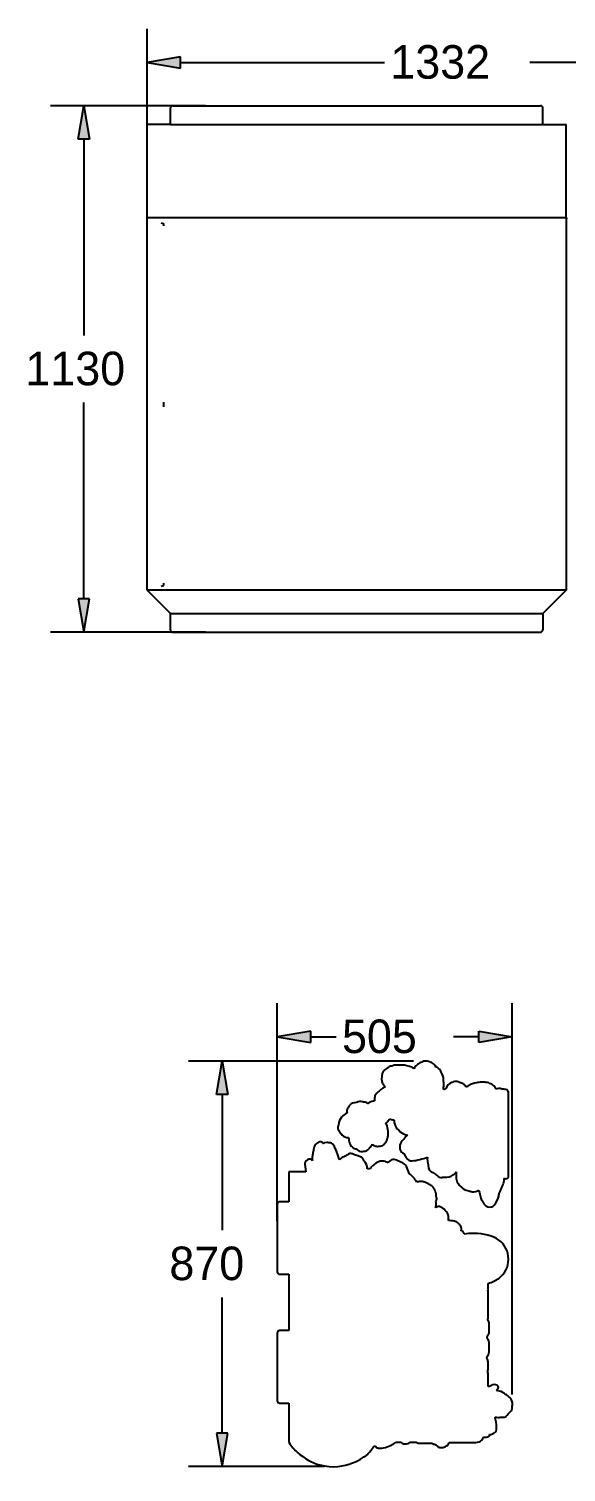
# Model space of a CAD drawing. Header units: inches. Extents: x -2212 to 1828, y -1374 to 4255.
# Drawn here: x -2212 to -1058, y 1157 to 4255 of the extents above; entities that cross this region are included whole.
import ezdxf

# ---------------------------------------------------------------- set-up
doc = ezdxf.new("R2010")
doc.units = ezdxf.units.IN
doc.header["$MEASUREMENT"] = 0
doc.layers.add('_U+5200_U+677F', color=7, linetype='Continuous')
doc.layers.add('_U+6807_U+5C3A', color=7, linetype='Continuous')

msp = doc.modelspace()

# ---------------------------------------------------------------- hatches: boundary and pattern name
at = {"layer": '_U+5200_U+677F', "lineweight": -3}
h = msp.add_hatch(color=7, dxfattribs=at)
h.dxf.hatch_style = 2
h.paths.add_polyline_path([(-1885.6, 4195), (-1957.6, 4183), (-1885.6, 4171)])
h = msp.add_hatch(color=7, dxfattribs=at)
h.dxf.hatch_style = 2
h.paths.add_polyline_path([(-2105.3, 4018), (-2093.3, 4090), (-2081.3, 4018)])
h = msp.add_hatch(color=7, dxfattribs=at)
h.dxf.hatch_style = 2
h.paths.add_polyline_path([(-2105.3, 3032), (-2093.3, 2960), (-2081.3, 3032)])
at = {"layer": '_U+6807_U+5C3A', "lineweight": -3}
h = msp.add_hatch(color=7, dxfattribs=at)
h.dxf.hatch_style = 2
h.paths.add_polyline_path([(-1605.9, 2103.7), (-1677.9, 2091.7), (-1605.9, 2079.7)])
h = msp.add_hatch(color=7, dxfattribs=at)
h.dxf.hatch_style = 2
h.paths.add_polyline_path([(-1245.3, 2103.7), (-1173.3, 2091.7), (-1245.3, 2079.7)])
h = msp.add_hatch(color=7, dxfattribs=at)
h.dxf.hatch_style = 2
h.paths.add_polyline_path([(-1808.5, 1967.5), (-1796.5, 2039.5), (-1784.5, 1967.5)])
h = msp.add_hatch(color=7, dxfattribs=at)
h.dxf.hatch_style = 2
h.paths.add_polyline_path([(-1808.5, 1241.2), (-1796.5, 1169.2), (-1784.5, 1241.2)])

# ---------------------------------------------------------------- linework, layer by layer
at = {"layer": '_U+5200_U+677F', "color": 7, "lineweight": -3}
for p, q in [((-1957.6, 3975), (-1957.6, 4255)), ((-1885.6, 4183), (-1447.6, 4183)), ((-697.6, 4183), (-1135.6, 4183)), ((-1832.4, 4090), (-2165.3, 4090)), ((-1902.6, 4090), (-1112.6, 4090)), ((-1807.4, 4090), (-1807.4, 4090)), ((-1907.6, 4050), (-1907.6, 4085)), ((-1107.6, 4050), (-1107.6, 4085)), ((-1907.6, 4050), (-1957.6, 4050)), ((-1957.6, 3850), (-1957.6, 4050)), ((-1107.6, 4050), (-1057.6, 4050)), ((-1057.6, 3850), (-1057.6, 4050)), ((-2093.3, 4018), (-2093.3, 3597)), ((-1957.6, 3950), (-1957.6, 3950)), ((-1957.6, 3050), (-1957.6, 3850)), ((-1054.6, 3847), (-1057.6, 3850)), ((-2093.3, 3032), (-2093.3, 3453)), ((-1957.6, 3050), (-1907.6, 3000)), ((-1057.6, 3050), (-1108, 3000)), ((-1907.6, 2965), (-1907.6, 3000)), ((-1108, 3000), (-1108, 2965)), ((-1832.4, 2960), (-2165.3, 2960)), ((-2093.3, 2960), (-2093.3, 2960)), ((-1902.6, 2960), (-1113, 2960)), ((-1807.4, 2960), (-1807.4, 2960)), ((-1360.5, 2039.5), (-1360.5, 2039.5)), ((-1594, 1862), (-1594.8, 1861.5)), ((-1585.5, 1866.1), (-1585.6, 1866.1)), ((-1571.3, 1864.5), (-1576.1, 1863.9)), ((-1544.6, 1827.4), (-1544.8, 1828)), ((-1524.7, 1839.6), (-1524.9, 1839.5)), ((-1507.4, 1836.9), (-1510.2, 1837.8)), ((-1652.9, 1802), (-1652.9, 1737.6)), ((-1478.8, 1808), (-1484.5, 1808)), ((-1346, 1771.5), (-1347.6, 1772.7)), ((-1341.1, 1766), (-1341.2, 1766.2)), ((-1336.8, 1749.9), (-1336.8, 1749.9)), ((-1310.4, 1705.4), (-1310.4, 1705.7)), ((-1303.8, 1696.6), (-1304.6, 1696.8)), ((-1677.9, 1672), (-1677.9, 1672)), ((-1652.9, 1582), (-1652.9, 1461)), ((-1225.2, 1551.5), (-1225.2, 1562.4)), ((-1227.5, 1445.1), (-1227.5, 1446.9)), ((-1227.5, 1404.1), (-1227.5, 1405.7)), ((-1652.9, 1305.4), (-1652.9, 1221.5)), ((-1191.3, 1326.7), (-1192.7, 1327.5)), ((-1192.4, 1275.1), (-1192.3, 1275.1)), ((-1182.2, 1282.1), (-1180.5, 1283.9)), ((-1173.3, 1299.3), (-1173.3, 1299.3)), ((-1219.2, 1238.2), (-1215.6, 1239.6)), ((-1423.2, 1221.5), (-1411.7, 1221.5)), ((-1397.7, 1219.1), (-1392.3, 1221.5)), ((-1392.3, 1221.5), (-1379.5, 1221.5)), ((-1379.5, 1221.5), (-1377.1, 1220.5)), ((-1373.2, 1219.6), (-1345.9, 1219.6)), ((-1340, 1217.5), (-1338.9, 1217.5)), ((-1335.6, 1213.5), (-1333.5, 1212)), ((-1316.4, 1212.3), (-1314.3, 1213.6)), ((-1308.5, 1221.1), (-1253, 1221.1)), ((-1253, 1221.1), (-1251.4, 1221.1)), ((-1225.4, 1232.9), (-1225.1, 1233)), ((-1551.6, 1169.2), (-1551.6, 1169.2))]:
    msp.add_line(p, q, dxfattribs=at)
at = {"layer": '_U+5200_U+677F', "lineweight": -3}
for p, q in [((-1885.6, 4195), (-1957.6, 4183)), ((-1957.6, 4183), (-1885.6, 4171)), ((-1885.6, 4171), (-1885.6, 4195)), ((-2105.3, 4018), (-2093.3, 4090)), ((-2093.3, 4090), (-2081.3, 4018)), ((-2081.3, 4018), (-2105.3, 4018)), ((-2105.3, 3032), (-2093.3, 2960)), ((-2081.3, 3032), (-2105.3, 3032)), ((-2093.3, 2960), (-2081.3, 3032))]:
    msp.add_line(p, q, dxfattribs=at)
at = {"layer": '_U+5200_U+677F', "color": 3, "lineweight": -3}
for p, q in [((-1907.6, 4050), (-1107.6, 4050)), ((-1957.6, 3850), (-1057.6, 3850)), ((-1057.6, 3850), (-1057.6, 3050)), ((-1927.4, 3838.4), (-1922.6, 3837)), ((-1922.6, 3837), (-1922.6, 3832)), ((-1922.6, 3453.5), (-1922.6, 3443.5)), ((-1057.6, 3050), (-1957.6, 3050)), ((-1927.4, 3058.7), (-1922.6, 3060)), ((-1922.6, 3065), (-1922.6, 3060)), ((-1907.6, 3000), (-1108, 3000))]:
    msp.add_line(p, q, dxfattribs=at)
at = {"layer": '_U+5200_U+677F', "color": 7, "lineweight": -3}
for points in [[(-1902.6, 4090), (-1905.3, 4090), (-1907.6, 4087.8), (-1907.6, 4085)], [(-1107.6, 4085), (-1107.6, 4087.8), (-1109.8, 4090), (-1112.6, 4090)], [(-1907.6, 2965), (-1907.6, 2962.3), (-1905.3, 2960), (-1902.6, 2960)], [(-1113, 2960), (-1110.2, 2960), (-1108, 2962.3), (-1108, 2965)], [(-1449.6, 2018.3), (-1450.6, 2017), (-1451.9, 2015.3), (-1452.4, 2012.8)], [(-1449.5, 2018.4), (-1449.5, 2018.4), (-1449.6, 2018.3), (-1449.6, 2018.3)], [(-1448.9, 2019), (-1449.2, 2018.8), (-1449.4, 2018.6), (-1449.5, 2018.4)], [(-1447.8, 2020.1), (-1448.2, 2019.7), (-1448.6, 2019.4), (-1448.9, 2019)], [(-1439.3, 2025.8), (-1443, 2024.6), (-1445.5, 2022.2), (-1447.8, 2020.1)], [(-1439.1, 2026), (-1439.1, 2026), (-1439.2, 2025.9), (-1439.3, 2025.8)], [(-1434.6, 2028.4), (-1436.9, 2028), (-1438.3, 2026.8), (-1439.1, 2026)], [(-1434.5, 2028.4), (-1434.6, 2028.4), (-1434.6, 2028.4), (-1434.6, 2028.4)], [(-1431.1, 2028.6), (-1432.3, 2028.7), (-1433.4, 2028.6), (-1434.5, 2028.4)], [(-1430.5, 2029), (-1430.7, 2028.9), (-1430.9, 2028.7), (-1431.1, 2028.6)], [(-1427, 2030.5), (-1428.3, 2030.3), (-1429.5, 2029.7), (-1430.5, 2029)], [(-1414.6, 2031), (-1418.6, 2031.2), (-1422.7, 2031.4), (-1427, 2030.5)], [(-1410.1, 2030.8), (-1411.6, 2030.8), (-1413, 2030.9), (-1414.6, 2031)], [(-1389.3, 2026.3), (-1395.8, 2029.2), (-1402.8, 2030.7), (-1410.1, 2030.8)], [(-1387.5, 2025.2), (-1387.9, 2025.5), (-1388.5, 2026), (-1389.3, 2026.3)], [(-1384.7, 2023), (-1385.5, 2023.8), (-1386.4, 2024.5), (-1387.5, 2025.2)], [(-1384.3, 2023.5), (-1384.5, 2023.3), (-1384.6, 2023.2), (-1384.7, 2023)], [(-1378.3, 2030.6), (-1381, 2028.7), (-1382.8, 2026.1), (-1384.3, 2023.5)], [(-1375.6, 2032.9), (-1376.7, 2032.4), (-1377.6, 2031.6), (-1378.3, 2030.6)], [(-1367.3, 2037.4), (-1370.3, 2036.4), (-1373, 2034.8), (-1375.6, 2032.9)], [(-1361.1, 2039.4), (-1362.8, 2039.5), (-1365, 2039.1), (-1367.3, 2037.4)], [(-1355, 2039.1), (-1356.9, 2039.6), (-1358.9, 2039.7), (-1361.1, 2039.4)], [(-1352.2, 2038.4), (-1352.2, 2038.4), (-1355, 2039.1), (-1355, 2039.1)], [(-1351.7, 2038.2), (-1351.7, 2038.2), (-1352.2, 2038.4), (-1352.2, 2038.4)], [(-1351.5, 2038.2), (-1351.5, 2038.2), (-1351.6, 2038.2), (-1351.7, 2038.2)], [(-1336.8, 2026.2), (-1339.4, 2032), (-1344.3, 2036), (-1351.5, 2038.2)], [(-1331.4, 2023.9), (-1333.2, 2025.4), (-1335.2, 2025.9), (-1336.8, 2026.2)], [(-1325.9, 2015.9), (-1326.9, 2018.4), (-1328.2, 2021.6), (-1331.4, 2023.9)], [(-1324.8, 2013.5), (-1325.2, 2014.1), (-1325.5, 2015), (-1325.9, 2015.9)], [(-1446.4, 1983.3), (-1449.4, 1982.6), (-1452.8, 1981.3), (-1455.7, 1978.3)], [(-1453.7, 2005.2), (-1453.7, 2004.5), (-1453.8, 2003.9), (-1453.8, 2003.3)], [(-1452.7, 2011.7), (-1453.4, 2009.4), (-1453.6, 2007.1), (-1453.7, 2005.2)], [(-1453.7, 1997.6), (-1453.4, 1994.9), (-1452.5, 1992.3), (-1450.8, 1989.9)], [(-1452.4, 2012.8), (-1452.4, 2012.8), (-1452.7, 2011.7), (-1452.7, 2011.7)], [(-1450.8, 1989.9), (-1450, 1988.8), (-1449.2, 1987.5), (-1448.4, 1986.3)], [(-1448.4, 1986.3), (-1447.7, 1985.3), (-1447.1, 1984.3), (-1446.4, 1983.3)], [(-1303.1, 1993.6), (-1309.4, 1990.9), (-1313.5, 1986.7), (-1315.3, 1981.2)], [(-1302.9, 1993.7), (-1303, 1993.7), (-1303, 1993.6), (-1303.1, 1993.6)], [(-1302.5, 1993.9), (-1302.5, 1993.9), (-1302.9, 1993.7), (-1302.9, 1993.7)], [(-1300, 1994.8), (-1300, 1994.8), (-1302.5, 1993.9), (-1302.5, 1993.9)], [(-1294.4, 1995.8), (-1296.5, 1995.8), (-1298.3, 1995.5), (-1300, 1994.8)], [(-1288.4, 1994.5), (-1290.7, 1995.9), (-1292.8, 1996), (-1294.4, 1995.8)], [(-1280.4, 1991.3), (-1282.9, 1992.8), (-1285.6, 1993.9), (-1288.4, 1994.5)], [(-1277.6, 1989.5), (-1278.3, 1990.3), (-1279.3, 1991), (-1280.4, 1991.3)], [(-1271.4, 1983.6), (-1273, 1985.8), (-1274.9, 1988), (-1277.6, 1989.5)], [(-1271.3, 1983.6), (-1271.4, 1983.6), (-1271.4, 1983.6), (-1271.4, 1983.6)], [(-1269.3, 1985.5), (-1270.1, 1984.9), (-1270.8, 1984.3), (-1271.3, 1983.6)], [(-1267.8, 1986.8), (-1268.5, 1986.4), (-1269, 1985.9), (-1269.3, 1985.5)], [(-1249.2, 1993), (-1255.9, 1992.2), (-1262.2, 1990.1), (-1267.8, 1986.8)], [(-1245.2, 1993.6), (-1246.6, 1993.4), (-1247.9, 1993.2), (-1249.2, 1993)], [(-1233.8, 1994.5), (-1237.9, 1994.9), (-1241.6, 1994.2), (-1245.2, 1993.6)], [(-1230.4, 1993.4), (-1231.4, 1994.1), (-1232.6, 1994.4), (-1233.8, 1994.5)], [(-1229.9, 1993.3), (-1230.1, 1993.3), (-1230.2, 1993.4), (-1230.4, 1993.4)], [(-1226.8, 1993.4), (-1227.8, 1993.5), (-1228.8, 1993.4), (-1229.9, 1993.3)], [(-1226.7, 1993.4), (-1226.8, 1993.4), (-1226.8, 1993.4), (-1226.8, 1993.4)], [(-1222.2, 1991.6), (-1223, 1992.2), (-1224.6, 1993.3), (-1226.7, 1993.4)], [(-1222.1, 1991.6), (-1222.2, 1991.6), (-1222.2, 1991.6), (-1222.2, 1991.6)], [(-1213.8, 1987.2), (-1215.9, 1988.8), (-1218.6, 1990.8), (-1222.1, 1991.6)], [(-1212.6, 1986.3), (-1213, 1986.6), (-1213.4, 1986.9), (-1213.8, 1987.2)], [(-1211.9, 1985.7), (-1212.1, 1986), (-1212.3, 1986.1), (-1212.6, 1986.3)], [(-1211.8, 1985.7), (-1211.8, 1985.7), (-1211.9, 1985.7), (-1211.9, 1985.7)], [(-1208.6, 1980.9), (-1209.4, 1983.1), (-1210.8, 1984.6), (-1211.8, 1985.7)], [(-1505.5, 1951.7), (-1505.6, 1951.7), (-1505.7, 1951.6), (-1505.9, 1951.6)], [(-1495.2, 1951.8), (-1499.8, 1953.7), (-1504, 1952.2), (-1505.5, 1951.7)], [(-1494.3, 1951.8), (-1494.6, 1951.8), (-1494.9, 1951.8), (-1495.2, 1951.8)], [(-1491, 1951.5), (-1492.2, 1951.6), (-1493.2, 1951.7), (-1494.3, 1951.8)], [(-1469.7, 1953.3), (-1472.9, 1953.5), (-1476.4, 1952.9), (-1479.8, 1950.5)], [(-1469.5, 1954.5), (-1469.5, 1954.1), (-1469.6, 1953.7), (-1469.7, 1953.3)], [(-1469.1, 1955.8), (-1469.2, 1955.4), (-1469.4, 1955), (-1469.5, 1954.5)], [(-1469.1, 1955.8), (-1469.1, 1955.8), (-1469.1, 1955.8), (-1469.1, 1955.8)], [(-1459.4, 1975), (-1462, 1973), (-1464.9, 1970.6), (-1467, 1967.1)], [(-1455.7, 1978.3), (-1456.7, 1977.2), (-1458, 1976.1), (-1459.4, 1975)], [(-1320.2, 1978.3), (-1320.6, 1979.2), (-1321.1, 1980.1), (-1321.6, 1980.9)], [(-1319.9, 1978.5), (-1320, 1978.4), (-1320.1, 1978.4), (-1320.2, 1978.3)], [(-1315.3, 1981.2), (-1316.7, 1980.7), (-1318.4, 1980), (-1319.9, 1978.5)], [(-1208.3, 1979.9), (-1208.3, 1979.9), (-1208.6, 1980.9), (-1208.6, 1980.9)], [(-1208, 1979.2), (-1208.1, 1979.4), (-1208.2, 1979.6), (-1208.3, 1979.9)], [(-1207.9, 1979.2), (-1207.9, 1979.2), (-1208, 1979.2), (-1208, 1979.2)], [(-1195.1, 1979.3), (-1200.8, 1981.7), (-1206.1, 1979.8), (-1207.9, 1979.2)], [(-1193.6, 1979.2), (-1194.1, 1979.2), (-1194.6, 1979.2), (-1195.1, 1979.3)], [(-1189.3, 1978.8), (-1190.8, 1979), (-1192.2, 1979.1), (-1193.6, 1979.2)], [(-1185, 1977.8), (-1186.4, 1978.3), (-1187.9, 1978.6), (-1189.3, 1978.8)], [(-1527.7, 1927.8), (-1533, 1926.2), (-1536.7, 1922.8), (-1539.7, 1919.5)], [(-1527.9, 1936.1), (-1527.9, 1936.1), (-1527.9, 1936), (-1528, 1935.9)], [(-1525.3, 1940), (-1526.1, 1939.2), (-1527.2, 1938), (-1527.9, 1936.1)], [(-1524.9, 1940.4), (-1525, 1940.3), (-1525.2, 1940.1), (-1525.3, 1940)], [(-1522.5, 1945.3), (-1523.8, 1943.9), (-1524.5, 1942.3), (-1524.9, 1940.4)], [(-1511.5, 1949.9), (-1513.5, 1949.9), (-1518.9, 1949.9), (-1522.5, 1945.3)], [(-1511.4, 1949.9), (-1511.4, 1949.9), (-1511.5, 1949.9), (-1511.5, 1949.9)], [(-1505.9, 1951.6), (-1507.5, 1950.8), (-1509.4, 1950.3), (-1511.4, 1949.9)], [(-1483.2, 1948.6), (-1486, 1950.6), (-1488.9, 1951.2), (-1491, 1951.5)], [(-1482.7, 1948.4), (-1482.9, 1948.5), (-1483.1, 1948.6), (-1483.2, 1948.6)], [(-1482.4, 1948.6), (-1482.5, 1948.5), (-1482.6, 1948.5), (-1482.7, 1948.4)], [(-1482, 1948.9), (-1482.1, 1948.8), (-1482.2, 1948.7), (-1482.4, 1948.6)], [(-1479.8, 1950.5), (-1480.5, 1950), (-1481.3, 1949.4), (-1482, 1948.9)], [(-1546.8, 1902.1), (-1547.2, 1901.3), (-1547.5, 1900.5), (-1547.6, 1899.4)], [(-1547.2, 1892.8), (-1545.7, 1889.5), (-1543.8, 1885.7), (-1540.4, 1882.7)], [(-1546.6, 1903), (-1546.6, 1902.8), (-1546.7, 1902.4), (-1546.8, 1902.1)], [(-1540.2, 1918.9), (-1542.9, 1914.8), (-1546.3, 1909.6), (-1546.6, 1903)], [(-1539.7, 1919.5), (-1539.9, 1919.3), (-1540, 1919.1), (-1540.2, 1918.9)], [(-1444.8, 1906.2), (-1443.3, 1907.2), (-1441.8, 1908.3), (-1440.6, 1909.9)], [(-1444.3, 1905.5), (-1444.4, 1905.7), (-1444.6, 1906), (-1444.8, 1906.2)], [(-1443.3, 1904), (-1443.6, 1904.6), (-1444, 1905.1), (-1444.3, 1905.5)], [(-1440.1, 1888.8), (-1440.1, 1894.1), (-1441.2, 1899.2), (-1443.3, 1904)], [(-1440.6, 1909.9), (-1439.8, 1910.5), (-1439.2, 1911.3), (-1438.8, 1912.1)], [(-1438.8, 1912.1), (-1438.2, 1913), (-1437.6, 1913.9), (-1437, 1914.9)], [(-1437, 1914.9), (-1436.2, 1914.7), (-1435.3, 1914.6), (-1434.4, 1914.7)], [(-1434.4, 1914.7), (-1434.4, 1914.7), (-1433.3, 1914.4), (-1433.3, 1914.4)], [(-1433.3, 1914.4), (-1431.2, 1913.7), (-1429.1, 1913.2), (-1426.8, 1912.9)], [(-1426.6, 1906.4), (-1426.6, 1906.3), (-1426.6, 1906.2), (-1426.5, 1906.1)], [(-1426.5, 1906.1), (-1425.3, 1898.8), (-1420.7, 1894), (-1417.2, 1891)], [(-1417.2, 1891), (-1413.2, 1886.5), (-1408.2, 1883.9), (-1403.4, 1881.8)], [(-1595.4, 1860.9), (-1598.4, 1857.5), (-1599.2, 1853.3), (-1600, 1849.6)], [(-1594.8, 1861.5), (-1595, 1861.3), (-1595.2, 1861.2), (-1595.4, 1860.9)], [(-1586.4, 1865.9), (-1589.1, 1865.1), (-1591.8, 1864.1), (-1594, 1862)], [(-1585.9, 1866), (-1586.1, 1866), (-1586.3, 1866), (-1586.4, 1865.9)], [(-1585.6, 1866.1), (-1585.6, 1866.1), (-1585.9, 1866), (-1585.9, 1866)], [(-1580.2, 1863.7), (-1580.8, 1864.8), (-1582.3, 1866.6), (-1585.5, 1866.1)], [(-1579.9, 1862.7), (-1579.9, 1863.1), (-1580, 1863.4), (-1580.2, 1863.7)], [(-1579.7, 1862.5), (-1579.7, 1862.6), (-1579.8, 1862.7), (-1579.9, 1862.7)], [(-1577.7, 1863.4), (-1578.3, 1863.2), (-1579, 1862.9), (-1579.7, 1862.5)], [(-1576.9, 1863.7), (-1577.2, 1863.6), (-1577.4, 1863.5), (-1577.7, 1863.4)], [(-1576.1, 1863.9), (-1576.4, 1863.9), (-1576.7, 1863.8), (-1576.9, 1863.7)], [(-1571, 1864.5), (-1571.1, 1864.5), (-1571.2, 1864.5), (-1571.3, 1864.5)], [(-1570.7, 1864.5), (-1570.8, 1864.5), (-1570.9, 1864.5), (-1571, 1864.5)], [(-1567.7, 1864.4), (-1568.9, 1864.8), (-1570.1, 1864.6), (-1570.7, 1864.5)], [(-1557.7, 1859.9), (-1559.2, 1862.2), (-1562.2, 1864.8), (-1567.7, 1864.4)], [(-1544.8, 1828), (-1547.9, 1838.8), (-1551.2, 1850), (-1557.7, 1859.9)], [(-1540.4, 1882.7), (-1538.2, 1880.1), (-1534.6, 1876.7), (-1529.1, 1875.8)], [(-1529.1, 1875.8), (-1529.1, 1875.8), (-1528.9, 1875.8), (-1528.9, 1875.8)], [(-1528.9, 1875.8), (-1528.4, 1875.7), (-1527.5, 1875.5), (-1526.5, 1875.6)], [(-1526.5, 1875.6), (-1526.1, 1875.5), (-1525.7, 1875.5), (-1525.3, 1875.5)], [(-1525.3, 1875.5), (-1525.1, 1874.4), (-1524.8, 1873.2), (-1524.4, 1872.1)], [(-1524.4, 1872.1), (-1524.4, 1872.1), (-1524.3, 1871.6), (-1524.3, 1871.6)], [(-1524.3, 1871.6), (-1524.3, 1869.6), (-1523.8, 1867.8), (-1523.4, 1866.4)], [(-1523.4, 1866.4), (-1523.2, 1865.8), (-1523, 1865.2), (-1522.9, 1864.7)], [(-1522.9, 1864.7), (-1522.1, 1860.4), (-1519.5, 1857.7), (-1517.4, 1855.5)], [(-1477.3, 1855.8), (-1475.5, 1857.4), (-1474.6, 1859.3), (-1473.9, 1861)], [(-1473.9, 1861), (-1473.8, 1860.9), (-1473.7, 1860.8), (-1473.5, 1860.7)], [(-1473.5, 1860.7), (-1472.7, 1860.2), (-1471.8, 1859.6), (-1471, 1859)], [(-1471, 1859), (-1469.2, 1857.8), (-1467.2, 1857), (-1465.1, 1856.8)], [(-1453.8, 1857.7), (-1451.8, 1858.1), (-1450.4, 1859.2), (-1449.4, 1859.9)], [(-1449.4, 1860), (-1449.1, 1860.2), (-1448.9, 1860.4), (-1448.7, 1860.6)], [(-1449.4, 1859.9), (-1449.4, 1859.9), (-1449.4, 1860), (-1449.4, 1860)], [(-1448.7, 1860.6), (-1448.5, 1860.9), (-1448.2, 1861.1), (-1448, 1861.4)], [(-1448, 1861.4), (-1446.5, 1862.9), (-1444.7, 1864.8), (-1443.7, 1867.6)], [(-1443.7, 1867.6), (-1443.1, 1868.2), (-1442.1, 1869.5), (-1441.7, 1871.4)], [(-1441.7, 1871.4), (-1441.7, 1871.4), (-1441.7, 1871.4), (-1441.7, 1871.4)], [(-1441.6, 1873.8), (-1440.9, 1874.6), (-1440.5, 1875.6), (-1440.3, 1876.7)], [(-1441.6, 1873.7), (-1441.6, 1873.7), (-1441.6, 1873.7), (-1441.6, 1873.8)], [(-1440, 1885.7), (-1440, 1886.8), (-1440.1, 1887.8), (-1440.1, 1888.8)], [(-1407.7, 1870.7), (-1410.5, 1867.6), (-1413.7, 1864.2), (-1414.9, 1859)], [(-1406.3, 1872.2), (-1406.7, 1871.7), (-1407.2, 1871.2), (-1407.7, 1870.7)], [(-1404.6, 1874.1), (-1405.2, 1873.5), (-1405.7, 1872.8), (-1406.3, 1872.2)], [(-1398.5, 1880.6), (-1400.8, 1878.5), (-1402.7, 1876.3), (-1404.6, 1874.1)], [(-1403.4, 1881.8), (-1402.5, 1881.4), (-1400.7, 1880.5), (-1398.5, 1880.6)], [(-1602.6, 1825.4), (-1603.7, 1827.1), (-1606, 1830.3), (-1610.3, 1829.4)], [(-1600.9, 1845.3), (-1601.6, 1842.3), (-1602.3, 1839.2), (-1602.5, 1836)], [(-1600.4, 1847.6), (-1600.5, 1846.8), (-1600.7, 1846), (-1600.9, 1845.3)], [(-1600, 1849.6), (-1600.1, 1848.9), (-1600.2, 1848.3), (-1600.4, 1847.6)], [(-1542.7, 1829.1), (-1543.3, 1828.6), (-1543.9, 1828.1), (-1544.4, 1827.6)], [(-1541.4, 1830.1), (-1541.9, 1829.8), (-1542.3, 1829.4), (-1542.7, 1829.1)], [(-1535, 1834.2), (-1537.6, 1833.3), (-1539.7, 1831.6), (-1541.4, 1830.1)], [(-1524.9, 1839.5), (-1528, 1837.7), (-1531.4, 1835.6), (-1535, 1834.2)], [(-1518, 1840.8), (-1521, 1841.8), (-1523.2, 1840.5), (-1524.7, 1839.6)], [(-1516.5, 1840.3), (-1517, 1840.5), (-1517.5, 1840.7), (-1518, 1840.8)], [(-1517.4, 1855.5), (-1516.9, 1855), (-1516.5, 1854.6), (-1516.1, 1854.1)], [(-1510.2, 1837.8), (-1512.3, 1839), (-1514.4, 1839.7), (-1516.5, 1840.3)], [(-1516.1, 1854.1), (-1515.1, 1853), (-1514, 1852.5), (-1513.4, 1852.3)], [(-1513.4, 1852.3), (-1513.4, 1852.3), (-1513.3, 1852.3), (-1513.3, 1852.3)], [(-1513.3, 1852.3), (-1513.3, 1852.3), (-1513, 1852.1), (-1513, 1852.1)], [(-1513, 1852.1), (-1510.8, 1850.9), (-1508.7, 1850.9), (-1507.1, 1851)], [(-1499, 1834.2), (-1501.8, 1835.1), (-1504.6, 1836), (-1507.4, 1836.9)], [(-1507.1, 1851), (-1504.6, 1846.4), (-1500.2, 1844.6), (-1494.7, 1845.8)], [(-1493.6, 1829.4), (-1494.1, 1831), (-1495.5, 1833.1), (-1499, 1834.2)], [(-1494.7, 1845.8), (-1494.4, 1845.8), (-1494.1, 1845.9), (-1493.8, 1846)], [(-1493.8, 1846), (-1493.5, 1846), (-1493.2, 1846), (-1492.9, 1846)], [(-1492, 1826.4), (-1492.6, 1827.4), (-1493.3, 1828.4), (-1493.6, 1829.4)], [(-1492.9, 1846), (-1491, 1845.9), (-1488.1, 1845.9), (-1485.3, 1847.7)], [(-1485.3, 1847.7), (-1482.6, 1849.3), (-1480.9, 1851.5), (-1479.4, 1853.3)], [(-1479.4, 1853.3), (-1478.7, 1854.3), (-1478, 1855.1), (-1477.3, 1855.8)], [(-1465.1, 1856.8), (-1463.7, 1856.3), (-1462.1, 1856.3), (-1460.6, 1856.7)], [(-1460.6, 1856.7), (-1460.2, 1856.7), (-1459.8, 1856.7), (-1459.4, 1856.8)], [(-1459.4, 1856.8), (-1458, 1856.9), (-1456.3, 1857), (-1454.5, 1857.5)], [(-1454.5, 1857.5), (-1454.5, 1857.5), (-1453.8, 1857.7), (-1453.8, 1857.7)], [(-1417.6, 1825.1), (-1426.2, 1830.5), (-1433.5, 1829.4), (-1440, 1821.6)], [(-1415, 1857.6), (-1415, 1857.6), (-1415, 1856.8), (-1415, 1856.8)], [(-1413.5, 1847.3), (-1413.4, 1847), (-1413.3, 1846.8), (-1413.2, 1846.5)], [(-1413.2, 1846.5), (-1413.2, 1846.5), (-1413, 1846.3), (-1413, 1846.3)], [(-1413, 1846.3), (-1413, 1846.3), (-1412.9, 1846.1), (-1412.9, 1846.1)], [(-1412.9, 1846.1), (-1410.9, 1842.2), (-1407.6, 1842), (-1406.2, 1842.1)], [(-1406.2, 1842.1), (-1406.1, 1841.9), (-1406.1, 1841.8), (-1406, 1841.6)], [(-1406, 1841.6), (-1406, 1841.4), (-1405.9, 1841.1), (-1405.9, 1840.9)], [(-1405.9, 1840.9), (-1405.8, 1840.4), (-1405.6, 1839.9), (-1405.3, 1839.5)], [(-1405.3, 1839.5), (-1405.3, 1839.5), (-1402.8, 1835.1), (-1402.8, 1835.1)], [(-1402.8, 1835.1), (-1402.8, 1835), (-1402.7, 1834.9), (-1402.6, 1834.8)], [(-1402.6, 1834.8), (-1402.6, 1834.7), (-1402.6, 1834.7), (-1402.6, 1834.6)], [(-1402.6, 1834.6), (-1402.3, 1834.1), (-1401.6, 1832.7), (-1400.3, 1831.7)], [(-1400.3, 1831.7), (-1397.5, 1827.5), (-1393.5, 1825.3), (-1388.8, 1825.5)], [(-1388.8, 1825.5), (-1377, 1826), (-1366.1, 1829.8), (-1355.6, 1833.6)], [(-1355.6, 1833.6), (-1355.6, 1833.1), (-1355.6, 1832.6), (-1355.6, 1832.1)], [(-1616.5, 1802), (-1623.1, 1802), (-1640.5, 1802), (-1652.9, 1802)], [(-1544.4, 1827.6), (-1544.5, 1827.5), (-1544.6, 1827.5), (-1544.6, 1827.4)], [(-1491.1, 1825), (-1491.4, 1825.5), (-1491.7, 1825.9), (-1492, 1826.4)], [(-1484.6, 1809.3), (-1485, 1815.2), (-1487.1, 1820.5), (-1491.1, 1825)], [(-1484.5, 1808), (-1484.5, 1808.5), (-1484.6, 1808.9), (-1484.6, 1809.3)], [(-1476.8, 1811), (-1477.4, 1810), (-1478, 1809), (-1478.8, 1808)], [(-1462.2, 1822.3), (-1467.6, 1819.6), (-1473.2, 1816.9), (-1476.8, 1811)], [(-1458.6, 1824.1), (-1459.7, 1823.5), (-1460.9, 1822.9), (-1462.2, 1822.3)], [(-1455.1, 1824.8), (-1456, 1824.8), (-1457.3, 1824.7), (-1458.6, 1824.1)], [(-1454.4, 1824.8), (-1454.6, 1824.8), (-1454.8, 1824.8), (-1455.1, 1824.8)], [(-1453.3, 1825), (-1453.4, 1825), (-1454.4, 1824.8), (-1454.4, 1824.8)], [(-1443.6, 1822.9), (-1446.4, 1824.1), (-1449.5, 1825.5), (-1453.3, 1825)], [(-1441.3, 1821.9), (-1442.1, 1822.2), (-1442.8, 1822.5), (-1443.6, 1822.9)], [(-1440.2, 1821.5), (-1440.6, 1821.6), (-1440.9, 1821.7), (-1441.3, 1821.9)], [(-1440, 1821.6), (-1440.1, 1821.6), (-1440.1, 1821.5), (-1440.2, 1821.5)], [(-1416.1, 1824), (-1416.6, 1824.4), (-1417.1, 1824.7), (-1417.6, 1825.1)], [(-1415.7, 1823.7), (-1415.8, 1823.8), (-1416, 1823.9), (-1416.1, 1824)], [(-1412.7, 1822.6), (-1413.8, 1823), (-1414.8, 1823.3), (-1415.7, 1823.7)], [(-1402.6, 1816.1), (-1405.3, 1820), (-1409.2, 1821.4), (-1412.7, 1822.6)], [(-1396.3, 1802.9), (-1397.7, 1807.4), (-1399.3, 1812.1), (-1402.6, 1816.1)], [(-1394.6, 1798.2), (-1395.2, 1799.7), (-1395.7, 1801.3), (-1396.3, 1802.9)], [(-1378.5, 1779.7), (-1382.3, 1787), (-1387.9, 1793.4), (-1394.6, 1798.2)], [(-1355.1, 1823.5), (-1354.1, 1819.7), (-1353.7, 1815.7), (-1353.4, 1812.1)], [(-1353.4, 1812.1), (-1353.4, 1812.1), (-1353.3, 1811.8), (-1353.3, 1811.8)], [(-1353.3, 1811.8), (-1353.2, 1809.9), (-1352.8, 1806.4), (-1349.5, 1804.1)], [(-1349.5, 1804.1), (-1349, 1803.7), (-1348.6, 1803.4), (-1348.1, 1803.1)], [(-1348.1, 1803.1), (-1346.3, 1801.8), (-1344.3, 1800.3), (-1342, 1799.2)], [(-1342, 1799.2), (-1342, 1799.2), (-1339.4, 1797.3), (-1339.4, 1797.3)], [(-1339.4, 1797.3), (-1337, 1795.6), (-1334.6, 1793.8), (-1332.2, 1792.1)], [(-1300.3, 1795.1), (-1298.8, 1795.8), (-1297.9, 1796.8), (-1297.2, 1797.5)], [(-1297.2, 1797.5), (-1297.1, 1797.6), (-1296.9, 1797.8), (-1296.8, 1797.9)], [(-1296.8, 1797.9), (-1295.4, 1799.2), (-1294.4, 1800.6), (-1293.6, 1801.9)], [(-1293.5, 1797.1), (-1293.6, 1796.7), (-1293.7, 1796.3), (-1293.7, 1795.9)], [(-1374.8, 1780.5), (-1376, 1780.2), (-1377.3, 1779.9), (-1378.5, 1779.7)], [(-1364.5, 1780.5), (-1367.8, 1781.4), (-1371.3, 1781.4), (-1374.8, 1780.5)], [(-1358.2, 1778.3), (-1360.3, 1779.8), (-1362.3, 1780.5), (-1364.5, 1780.5)], [(-1355.2, 1776.9), (-1356.3, 1777.3), (-1357.3, 1777.8), (-1358.2, 1778.3)], [(-1347.6, 1772.7), (-1350, 1774.5), (-1352.7, 1775.7), (-1355.2, 1776.9)], [(-1341.2, 1766.2), (-1342.4, 1768), (-1343.6, 1770.1), (-1346, 1771.5)], [(-1340.9, 1765.6), (-1341, 1765.7), (-1341, 1765.9), (-1341.1, 1766)], [(-1332.2, 1792.1), (-1328.4, 1789.3), (-1325.2, 1789.5), (-1323.1, 1790.2)], [(-1323.1, 1790.2), (-1322.3, 1790.5), (-1321.3, 1790.5), (-1320.1, 1790.6)], [(-1320.1, 1790.6), (-1319.5, 1790.6), (-1318.9, 1790.6), (-1318.4, 1790.7)], [(-1318.4, 1790.7), (-1311.8, 1790.1), (-1305.8, 1791.6), (-1300.3, 1795.1)], [(-1293.7, 1795.9), (-1293.7, 1795.9), (-1293.7, 1794.3), (-1293.7, 1794.3)], [(-1293.6, 1788.7), (-1293.5, 1788.4), (-1293.5, 1788), (-1293.5, 1787.6)], [(-1293.5, 1787.6), (-1293.1, 1784.3), (-1292.6, 1780.2), (-1289.8, 1776.7)], [(-1289.8, 1776.7), (-1288.9, 1774.7), (-1287.4, 1773.2), (-1285.4, 1772)], [(-1285.4, 1772), (-1285.2, 1771.8), (-1285, 1771.6), (-1284.9, 1771.4)], [(-1284.9, 1771.4), (-1281.8, 1768.1), (-1278.1, 1764.1), (-1272.3, 1762.7)], [(-1199.3, 1759.5), (-1197.9, 1762.8), (-1196.5, 1766.3), (-1195.2, 1769.6)], [(-1195.2, 1769.6), (-1195.2, 1769.6), (-1194.3, 1771.8), (-1194.3, 1771.8)], [(-1194.3, 1771.8), (-1192.1, 1775.3), (-1191.4, 1779.1), (-1190.9, 1782.7)], [(-1190.9, 1782.7), (-1190.9, 1782.7), (-1190.8, 1783.7), (-1190.8, 1783.7)], [(-1190.8, 1783.7), (-1190.5, 1785.3), (-1190.3, 1786.9), (-1190.1, 1788.5)], [(-1190.1, 1788.5), (-1190, 1788.4), (-1189.9, 1788.3), (-1189.7, 1788.2)], [(-1189.7, 1788.2), (-1188.2, 1786.9), (-1186.2, 1786.6), (-1184.4, 1787.4)], [(-1672.9, 1737.6), (-1675.7, 1737.6), (-1677.9, 1735.4), (-1677.9, 1732.6)], [(-1652.9, 1737.6), (-1652.9, 1737.6), (-1672.9, 1737.6), (-1672.9, 1737.6)], [(-1339.9, 1763.3), (-1340.3, 1764), (-1340.6, 1764.8), (-1340.9, 1765.6)], [(-1337.3, 1738.1), (-1336.4, 1739.9), (-1335.8, 1741.6), (-1335.5, 1743.3)], [(-1336.3, 1748.4), (-1336.5, 1749), (-1336.8, 1749.5), (-1336.8, 1749.9)], [(-1335.5, 1743.3), (-1335.5, 1743.3), (-1335.5, 1743.3), (-1335.5, 1743.4)], [(-1272.3, 1762.7), (-1270.4, 1761.9), (-1268.5, 1761.4), (-1266.8, 1761)], [(-1266.8, 1761), (-1265.6, 1760.7), (-1264.6, 1760.5), (-1263.6, 1760.1)], [(-1263.6, 1760.1), (-1258, 1758.1), (-1252.9, 1758.4), (-1248.3, 1761)], [(-1248.3, 1761), (-1247.3, 1761.6), (-1246.2, 1762), (-1245, 1762.2)], [(-1245, 1762.2), (-1244.5, 1760.5), (-1244.1, 1758.8), (-1243.6, 1757.2)], [(-1243.6, 1757.2), (-1242.5, 1753.2), (-1241.4, 1749.5), (-1241, 1745.7)], [(-1241, 1745.7), (-1241, 1745.6), (-1241, 1745.5), (-1240.9, 1745.4)], [(-1240.9, 1745.4), (-1240.6, 1743.7), (-1239.9, 1742.1), (-1238.8, 1740.7)], [(-1238.8, 1740.7), (-1238.4, 1740), (-1238, 1739.4), (-1237.6, 1738.7)], [(-1237.6, 1738.7), (-1236.5, 1736.9), (-1235.5, 1735), (-1234.3, 1733.2)], [(-1212.1, 1730.2), (-1206.1, 1736.2), (-1204.1, 1743.9), (-1202.4, 1750.7)], [(-1202.4, 1750.7), (-1202.4, 1750.7), (-1202, 1751.9), (-1202, 1751.9)], [(-1202, 1751.9), (-1201.5, 1753.2), (-1201.3, 1754.4), (-1201.1, 1755.5)], [(-1201.1, 1755.5), (-1200.9, 1756.3), (-1200.8, 1757), (-1200.6, 1757.6)], [(-1200.6, 1757.6), (-1200.2, 1758), (-1199.7, 1758.6), (-1199.3, 1759.5)], [(-1677.9, 1732.6), (-1677.9, 1732.6), (-1677.9, 1587), (-1677.9, 1587)], [(-1338.3, 1724.9), (-1337.5, 1727), (-1336.9, 1729.3), (-1336.5, 1731.7)], [(-1337.2, 1725.3), (-1337.6, 1725.1), (-1337.9, 1725), (-1338.3, 1724.9)], [(-1336.8, 1725.5), (-1337, 1725.4), (-1337.1, 1725.4), (-1337.2, 1725.3)], [(-1334.2, 1726.8), (-1334.8, 1726.7), (-1335.9, 1726.4), (-1336.8, 1725.5)], [(-1328, 1727), (-1328.9, 1727.5), (-1331.6, 1728.7), (-1334.2, 1726.8)], [(-1317.2, 1719.1), (-1320.3, 1723.2), (-1324.4, 1725.4), (-1328, 1727)], [(-1310.4, 1705.7), (-1311, 1710.8), (-1313.2, 1715.1), (-1317.2, 1719.1)], [(-1234.3, 1733.2), (-1229.2, 1725.1), (-1222.5, 1725.5), (-1218.9, 1726.5)], [(-1218.9, 1726.5), (-1218.7, 1726.5), (-1218.4, 1726.6), (-1218.2, 1726.7)], [(-1218.2, 1726.7), (-1218.2, 1726.7), (-1217.3, 1727.1), (-1217.3, 1727.1)], [(-1217.3, 1727.1), (-1215.4, 1727.6), (-1213.7, 1728.6), (-1212.1, 1730.2)], [(-1310.6, 1697.7), (-1310.6, 1697.7), (-1310.6, 1697.8), (-1310.6, 1697.8)], [(-1304.6, 1696.8), (-1306.5, 1697.3), (-1308.5, 1697.7), (-1310.6, 1697.7)], [(-1298.2, 1696), (-1299.7, 1696.4), (-1301.6, 1696.9), (-1303.8, 1696.6)], [(-1296, 1695.5), (-1296.7, 1695.6), (-1297.4, 1695.8), (-1298.2, 1696)], [(-1286.6, 1689.3), (-1289, 1691.9), (-1291.7, 1694.9), (-1296, 1695.5)], [(-1285, 1687.6), (-1285.6, 1688.1), (-1286.1, 1688.7), (-1286.6, 1689.3)], [(-1283.8, 1685.2), (-1284, 1685.9), (-1284.3, 1686.8), (-1285, 1687.6)], [(-1283.6, 1684.8), (-1283.7, 1684.9), (-1283.7, 1685.1), (-1283.8, 1685.2)], [(-1283.4, 1684.3), (-1283.4, 1684.3), (-1283.6, 1684.8), (-1283.6, 1684.8)], [(-1282.7, 1675.6), (-1282.7, 1676.1), (-1282.7, 1676.7), (-1282.6, 1677.3)], [(-1282.7, 1675.4), (-1282.7, 1675.5), (-1282.7, 1675.5), (-1282.7, 1675.6)], [(-1276.7, 1668.3), (-1277.4, 1671.7), (-1279.4, 1674.1), (-1282.7, 1675.4)], [(-1677.9, 1587), (-1677.9, 1584.3), (-1675.7, 1582), (-1672.9, 1582)], [(-1672.9, 1582), (-1672.9, 1582), (-1652.9, 1582), (-1652.9, 1582)], [(-1225.6, 1548.4), (-1225.4, 1549.4), (-1225.2, 1550.4), (-1225.2, 1551.5)], [(-1225.2, 1562.4), (-1216.4, 1564.9), (-1208.7, 1568.4), (-1202.4, 1573)], [(-1224.8, 1544), (-1224.8, 1545.5), (-1225.1, 1547), (-1225.6, 1548.4)], [(-1224.8, 1490), (-1224.8, 1490), (-1224.8, 1544), (-1224.8, 1544)], [(-1226.5, 1483.9), (-1225.4, 1485.7), (-1224.8, 1487.8), (-1224.8, 1490)], [(-1672.9, 1461), (-1675.7, 1461), (-1677.9, 1458.8), (-1677.9, 1456)], [(-1677.9, 1456), (-1677.9, 1456), (-1677.9, 1310.4), (-1677.9, 1310.4)], [(-1652.9, 1461), (-1652.9, 1461), (-1672.9, 1461), (-1672.9, 1461)], [(-1227.6, 1448.2), (-1224.5, 1450.6), (-1222.7, 1454.2), (-1222.7, 1458.1)], [(-1222.7, 1475), (-1222.7, 1478.4), (-1224.1, 1481.6), (-1226.5, 1483.9)], [(-1222.7, 1458.1), (-1222.7, 1458.1), (-1222.7, 1475), (-1222.7, 1475)], [(-1227.5, 1446.9), (-1227.5, 1447.3), (-1227.5, 1447.8), (-1227.6, 1448.2)], [(-1223, 1435.5), (-1223, 1439.3), (-1224.6, 1442.8), (-1227.5, 1445.1)], [(-1223, 1415.3), (-1223, 1415.3), (-1223, 1435.5), (-1223, 1435.5)], [(-1227.8, 1401.4), (-1227.6, 1402.3), (-1227.5, 1403.2), (-1227.5, 1404.1)], [(-1225.4, 1394.1), (-1225.4, 1396.7), (-1226.2, 1399.3), (-1227.8, 1401.4)], [(-1227.5, 1405.7), (-1224.6, 1408.1), (-1223, 1411.6), (-1223, 1415.3)], [(-1225.4, 1377.6), (-1225.4, 1377.6), (-1225.4, 1394.1), (-1225.4, 1394.1)], [(-1226.1, 1373.5), (-1225.6, 1374.8), (-1225.4, 1376.2), (-1225.4, 1377.6)], [(-1225.3, 1369.2), (-1225.3, 1370.7), (-1225.6, 1372.2), (-1226.1, 1373.5)], [(-1225.3, 1340.8), (-1225.3, 1340.8), (-1225.3, 1369.2), (-1225.3, 1369.2)], [(-1224.6, 1341), (-1224.8, 1340.9), (-1225.1, 1340.9), (-1225.3, 1340.8)], [(-1221.9, 1341.4), (-1222.8, 1341.3), (-1223.7, 1341.1), (-1224.6, 1341)], [(-1221.1, 1341.9), (-1221.4, 1341.7), (-1221.6, 1341.6), (-1221.9, 1341.4)], [(-1208.4, 1344.9), (-1213.6, 1346.1), (-1217.6, 1343.9), (-1221.1, 1341.9)], [(-1207.3, 1332.3), (-1206.4, 1333.3), (-1205.5, 1334.4), (-1204.8, 1335.4)], [(-1193.9, 1328.5), (-1198.5, 1331), (-1202.9, 1332.3), (-1207.3, 1332.3)], [(-1677.9, 1310.4), (-1677.9, 1307.6), (-1675.7, 1305.4), (-1672.9, 1305.4)], [(-1672.9, 1305.4), (-1672.9, 1305.4), (-1652.9, 1305.4), (-1652.9, 1305.4)], [(-1192.7, 1327.5), (-1193, 1327.8), (-1193.4, 1328.2), (-1193.9, 1328.5)], [(-1189, 1325.3), (-1189.6, 1326), (-1190.4, 1326.5), (-1191.3, 1326.7)], [(-1182, 1320.4), (-1184.2, 1322.6), (-1186.7, 1324), (-1189, 1325.3)], [(-1180.4, 1319.1), (-1181, 1319.6), (-1181.6, 1320), (-1182, 1320.4)], [(-1176.6, 1315.6), (-1177.7, 1317.2), (-1179.1, 1318.2), (-1180.4, 1319.1)], [(-1176.6, 1315.5), (-1176.6, 1315.5), (-1176.6, 1315.6), (-1176.6, 1315.6)], [(-1176.3, 1315.1), (-1176.4, 1315.2), (-1176.5, 1315.4), (-1176.6, 1315.5)], [(-1174.9, 1312.7), (-1175.2, 1313.8), (-1175.8, 1314.5), (-1176.3, 1315.1)], [(-1210.3, 1275.6), (-1208.3, 1275.2), (-1206.3, 1274.7), (-1204.2, 1274.8)], [(-1204.2, 1274.8), (-1203.4, 1274.8), (-1202.5, 1274.8), (-1201.6, 1274.9)], [(-1201.6, 1274.9), (-1200.3, 1275.1), (-1198.9, 1275.2), (-1197.6, 1275.2)], [(-1197.6, 1275.2), (-1196.4, 1275.2), (-1195.2, 1275.1), (-1194.1, 1275.1)], [(-1194.1, 1275.1), (-1193.5, 1275.1), (-1193, 1275), (-1192.4, 1275.1)], [(-1192.3, 1275.1), (-1190.9, 1275), (-1188.6, 1274.9), (-1186.7, 1276.9)], [(-1186.7, 1276.9), (-1186.4, 1277.3), (-1186.1, 1277.6), (-1185.8, 1277.9)], [(-1185.8, 1277.9), (-1184.5, 1279.2), (-1183.3, 1280.5), (-1182.2, 1282.1)], [(-1180.5, 1283.9), (-1178.9, 1285.6), (-1177.3, 1287.2), (-1175.7, 1288.9)], [(-1173.5, 1297.5), (-1173.5, 1297.9), (-1173.5, 1298.4), (-1173.4, 1298.9)], [(-1215.6, 1239.6), (-1215.5, 1239.7), (-1215.4, 1239.7), (-1215.4, 1239.7)], [(-1215.4, 1239.7), (-1215.3, 1239.8), (-1215.2, 1239.8), (-1215.2, 1239.8)], [(-1215.2, 1239.8), (-1214.7, 1239.9), (-1213.7, 1240.3), (-1212.9, 1241.1)], [(-1212.9, 1241.1), (-1209.6, 1242.6), (-1207.6, 1245.2), (-1207.3, 1248.6)], [(-1652.9, 1221.5), (-1647.8, 1213.2), (-1641.6, 1205.5), (-1633.6, 1198.8)], [(-1487.4, 1193), (-1481.4, 1196.6), (-1472.2, 1210.6), (-1468.9, 1213.8)], [(-1468.9, 1213.8), (-1468, 1213.2), (-1467.3, 1212.4), (-1466.2, 1212.3)], [(-1466.2, 1212.3), (-1466.2, 1212.2), (-1466.2, 1212.2), (-1466.2, 1212.2)], [(-1466.2, 1212.2), (-1465, 1209.3), (-1461.6, 1208.4), (-1457.4, 1208.6)], [(-1457.4, 1208.6), (-1447.7, 1208.3), (-1434.1, 1214.3), (-1430.8, 1216.3)], [(-1430.8, 1216.3), (-1428.3, 1217.8), (-1425.8, 1219.6), (-1423.2, 1221.5)], [(-1411.7, 1221.5), (-1411.1, 1220.8), (-1410.4, 1220.1), (-1409.6, 1219.6)], [(-1409.6, 1219.6), (-1407.8, 1218.4), (-1405.7, 1217.9), (-1403.7, 1218.1)], [(-1403.7, 1218.1), (-1401.7, 1217.9), (-1399.6, 1218.3), (-1397.7, 1219.1)], [(-1377.1, 1220.5), (-1375.9, 1219.9), (-1374.6, 1219.6), (-1373.2, 1219.6)], [(-1345.9, 1219.6), (-1344.3, 1218.3), (-1342.2, 1217.5), (-1340, 1217.5)], [(-1338.9, 1217.5), (-1338.8, 1217.3), (-1338.7, 1217.1), (-1338.5, 1216.9)], [(-1338.5, 1216.9), (-1337.8, 1215.6), (-1336.9, 1214.4), (-1335.6, 1213.5)], [(-1333.5, 1212), (-1331.7, 1210.7), (-1329.5, 1210.1), (-1327.3, 1210.3)], [(-1327.3, 1210.3), (-1326.4, 1210.3), (-1325.4, 1210.3), (-1324.5, 1210.4)], [(-1324.5, 1210.4), (-1324.3, 1210.4), (-1324.1, 1210.5), (-1323.9, 1210.5)], [(-1323.9, 1210.5), (-1321.3, 1210.3), (-1318.7, 1210.9), (-1316.4, 1212.3)], [(-1314.3, 1213.6), (-1312.1, 1215), (-1310.3, 1217.2), (-1309.3, 1219.7)], [(-1309.3, 1219.7), (-1309, 1220.1), (-1308.7, 1220.6), (-1308.5, 1221.1)], [(-1251.4, 1221.1), (-1246.6, 1221.1), (-1242.2, 1222.9), (-1238.8, 1226.3)], [(-1238.8, 1226.3), (-1237, 1228.1), (-1235.6, 1230.3), (-1234.8, 1232.6)], [(-1234.8, 1232.6), (-1234.6, 1232.6), (-1234.3, 1232.6), (-1234.1, 1232.6)], [(-1234.1, 1232.6), (-1233.1, 1232.3), (-1232, 1232.2), (-1230.9, 1232.3)], [(-1230.9, 1232.3), (-1229.1, 1232.2), (-1227.5, 1232.4), (-1225.9, 1232.8)], [(-1225.9, 1232.8), (-1225.7, 1232.8), (-1225.6, 1232.8), (-1225.4, 1232.9)], [(-1225.1, 1233), (-1222.2, 1234), (-1221.9, 1236.3), (-1221.8, 1237.3)], [(-1221.9, 1237.8), (-1221.5, 1237.8), (-1221.1, 1237.8), (-1220.7, 1237.9)], [(-1221.8, 1237.3), (-1221.8, 1237.4), (-1221.9, 1237.6), (-1221.9, 1237.8)], [(-1220.7, 1237.9), (-1220.5, 1237.9), (-1220.3, 1238), (-1220.1, 1238)], [(-1220.1, 1238), (-1219.8, 1238), (-1219.5, 1238.1), (-1219.2, 1238.2)], [(-1633.6, 1198.8), (-1620.8, 1188.1), (-1603.9, 1176.5), (-1586.7, 1172.9)], [(-1586.7, 1172.9), (-1531.9, 1157.3), (-1487.4, 1193), (-1487.4, 1193)]]:
    msp.add_open_spline(points, degree=3, dxfattribs=at)
for points, knots in [([(-1453.8, 2003.3), (-1454.1, 2002.3), (-1454.2, 2001.4), (-1454.2, 2000.5), (-1454.2, 1999.5), (-1454.1, 1998.5), (-1453.7, 1997.6)], [73, 73, 73, 73, 74, 74, 74, 75, 75, 75, 75]), ([(-1320.8, 1998.2), (-1320.8, 1998.6), (-1320.8, 1999), (-1320.8, 1999.5), (-1320.8, 2004.5), (-1322.1, 2009.2), (-1324.8, 2013.5)], [39, 39, 39, 39, 40, 40, 40, 41, 41, 41, 41]), ([(-1321.6, 1980.9), (-1320.5, 1983.5), (-1320, 1986.2), (-1320, 1989.2), (-1320, 1991.2), (-1320.2, 1993.3), (-1320.7, 1995.8)], [35, 35, 35, 35, 36, 36, 36, 37, 37, 37, 37]), ([(-1320.7, 1995.8), (-1320.6, 1996), (-1320.6, 1996.3), (-1320.6, 1996.6), (-1320.6, 1997.1), (-1320.7, 1997.7), (-1320.8, 1998.2)], [37, 37, 37, 37, 38, 38, 38, 39, 39, 39, 39]), ([(-1467, 1967.1), (-1468.9, 1964.3), (-1469.2, 1961.2), (-1469.2, 1958.9), (-1469.2, 1958.4), (-1469.1, 1958), (-1469.1, 1957.5)], [81, 81, 81, 81, 82, 82, 82, 83, 83, 83, 83]), ([(-1469.1, 1957.5), (-1469.1, 1957.1), (-1469.1, 1956.7), (-1469.1, 1956.3), (-1469.1, 1956.1), (-1469.1, 1956), (-1469.1, 1955.8)], [83, 83, 83, 83, 84, 84, 84, 85, 85, 85, 85]), ([(-1184.4, 1787.4), (-1182.6, 1788.3), (-1181.5, 1790), (-1181.5, 1792), (-1181.5, 1792), (-1181.5, 1973.1), (-1181.5, 1973.1), (-1181.5, 1975.3), (-1182.9, 1977.2), (-1185, 1977.8)], [254, 254, 254, 254, 255, 255, 255, 256, 256, 256, 257, 257, 257, 257]), ([(-1528, 1935.9), (-1528.3, 1934.6), (-1528.5, 1933.3), (-1528.5, 1932.1), (-1528.5, 1930.6), (-1528.3, 1929.2), (-1527.7, 1927.8)], [105, 105, 105, 105, 106, 106, 106, 107, 107, 107, 107]), ([(-1547.6, 1899.4), (-1548, 1898.6), (-1548.2, 1897.7), (-1548.2, 1896.7), (-1548.2, 1895), (-1547.5, 1893.6), (-1547.2, 1892.8)], [112, 112, 112, 112, 113, 113, 113, 114, 114, 114, 114]), ([(-1426.8, 1912.9), (-1426.8, 1912.3), (-1426.9, 1911.7), (-1426.9, 1911), (-1426.9, 1910.5), (-1426.8, 1909.9), (-1426.8, 1909.4)], [166, 166, 166, 166, 167, 167, 167, 168, 168, 168, 168]), ([(-1426.8, 1909.4), (-1426.8, 1909.1), (-1426.8, 1908.8), (-1426.8, 1908.5), (-1426.8, 1907.6), (-1426.7, 1906.9), (-1426.6, 1906.4)], [168, 168, 168, 168, 169, 169, 169, 170, 170, 170, 170]), ([(-1441.7, 1871.4), (-1441.6, 1872.1), (-1441.6, 1872.8), (-1441.6, 1873.5), (-1441.6, 1873.6), (-1441.6, 1873.7), (-1441.6, 1873.7)], [150, 150, 150, 150, 151, 151, 151, 152, 152, 152, 152]), ([(-1440.3, 1876.7), (-1440, 1878.3), (-1439.8, 1879.9), (-1439.8, 1881.9), (-1439.8, 1883.2), (-1439.9, 1884.5), (-1440, 1885.7)], [154, 154, 154, 154, 155, 155, 155, 156, 156, 156, 156]), ([(-1414.9, 1859), (-1415, 1858.6), (-1415, 1858.2), (-1415, 1857.8), (-1415, 1857.8), (-1415, 1857.7), (-1415, 1857.6)], [178, 178, 178, 178, 179, 179, 179, 180, 180, 180, 180]), ([(-1610.3, 1829.4), (-1614.4, 1828.4), (-1619, 1823.4), (-1619, 1819.2), (-1619, 1819), (-1617.5, 1808.3), (-1616.5, 1802)], [0, 0, 0, 0, 1, 1, 1, 2, 2, 2, 2]), ([(-1602.5, 1836), (-1602.8, 1835.3), (-1602.9, 1834.5), (-1602.9, 1833.7), (-1602.9, 1833.3), (-1602.9, 1832.9), (-1602.8, 1832.5)], [0, 0, 0, 0, 1, 1, 1, 2, 2, 2, 2]), ([(-1602.8, 1832.5), (-1602.9, 1831.7), (-1602.9, 1830.8), (-1602.9, 1830), (-1602.9, 1828.4), (-1602.8, 1826.9), (-1602.6, 1825.4)], [0, 0, 0, 0, 1, 1, 1, 2, 2, 2, 2]), ([(-1415, 1856.8), (-1415.1, 1856.2), (-1415.1, 1855.6), (-1415.1, 1855), (-1415.1, 1852.1), (-1414.3, 1849.6), (-1413.5, 1847.3)], [181, 181, 181, 181, 182, 182, 182, 183, 183, 183, 183]), ([(-1355.6, 1832.1), (-1355.7, 1831), (-1355.8, 1830), (-1355.8, 1828.8), (-1355.8, 1826.8), (-1355.6, 1825.1), (-1355.1, 1823.5)], [197, 197, 197, 197, 198, 198, 198, 199, 199, 199, 199]), ([(-1293.6, 1801.9), (-1293.6, 1801.2), (-1293.7, 1800.5), (-1293.7, 1799.7), (-1293.7, 1798.9), (-1293.6, 1798), (-1293.5, 1797.1)], [213, 213, 213, 213, 214, 214, 214, 215, 215, 215, 215]), ([(-1293.7, 1794.3), (-1293.7, 1794.2), (-1293.7, 1794.2), (-1293.7, 1794.1), (-1293.7, 1794.1), (-1293.7, 1794.1), (-1293.7, 1794)], [217, 217, 217, 217, 218, 218, 218, 219, 219, 219, 219]), ([(-1293.7, 1794), (-1293.7, 1793.9), (-1293.7, 1793.7), (-1293.7, 1793.6), (-1293.7, 1793.3), (-1293.7, 1793), (-1293.7, 1792.7)], [219, 219, 219, 219, 220, 220, 220, 221, 221, 221, 221]), ([(-1293.7, 1792.7), (-1293.7, 1792.4), (-1293.7, 1792), (-1293.7, 1791.7), (-1293.7, 1790.9), (-1293.7, 1789.9), (-1293.6, 1788.7)], [221, 221, 221, 221, 222, 222, 222, 223, 223, 223, 223]), ([(-1336.8, 1749.9), (-1336.7, 1750.3), (-1336.7, 1750.7), (-1336.7, 1751.1), (-1336.7, 1755.7), (-1338.4, 1759.5), (-1339.9, 1763.3)], [0, 0, 0, 0, 1, 1, 1, 2, 2, 2, 2]), ([(-1337, 1735.8), (-1337, 1735.9), (-1337, 1735.9), (-1337, 1736), (-1337, 1736.7), (-1337.1, 1737.4), (-1337.3, 1738.1)], [0, 0, 0, 0, 1, 1, 1, 2, 2, 2, 2]), ([(-1336.5, 1731.7), (-1336.5, 1732.1), (-1336.4, 1732.6), (-1336.4, 1733), (-1336.4, 1733.9), (-1336.6, 1734.9), (-1337, 1735.8)], [0, 0, 0, 0, 1, 1, 1, 2, 2, 2, 2]), ([(-1335.5, 1743.4), (-1335.4, 1743.8), (-1335.4, 1744.2), (-1335.4, 1744.6), (-1335.4, 1746.1), (-1335.9, 1747.3), (-1336.3, 1748.4)], [0, 0, 0, 0, 1, 1, 1, 2, 2, 2, 2]), ([(-1310.3, 1702.8), (-1310.3, 1703.1), (-1310.2, 1703.5), (-1310.2, 1703.8), (-1310.2, 1704.4), (-1310.3, 1704.9), (-1310.4, 1705.4)], [0, 0, 0, 0, 1, 1, 1, 2, 2, 2, 2]), ([(-1310.6, 1697.8), (-1310.4, 1698.9), (-1310.2, 1700.1), (-1310.2, 1701.4), (-1310.2, 1701.9), (-1310.2, 1702.3), (-1310.3, 1702.8)], [0, 0, 0, 0, 1, 1, 1, 2, 2, 2, 2]), ([(-1282.6, 1677.3), (-1282.6, 1678.1), (-1282.5, 1678.8), (-1282.5, 1679.7), (-1282.5, 1681.5), (-1282.8, 1682.9), (-1283.4, 1684.3)], [0, 0, 0, 0, 1, 1, 1, 2, 2, 2, 2]), ([(-1201.9, 1655.3), (-1214.9, 1664.7), (-1233.8, 1669.7), (-1256.6, 1669.7), (-1263.7, 1669.7), (-1270.4, 1669.3), (-1276.7, 1668.3)], [0, 0, 0, 0, 1, 1, 1, 2, 2, 2, 2]), ([(-1202.4, 1573), (-1188.8, 1582.9), (-1181.6, 1597.1), (-1181.6, 1614.3), (-1181.6, 1631.4), (-1188.7, 1645.6), (-1201.9, 1655.3)], [0, 0, 0, 0, 1, 1, 1, 2, 2, 2, 2]), ([(-1204.8, 1335.4), (-1203.7, 1336.8), (-1203.2, 1338.2), (-1203.2, 1339.6), (-1203.2, 1340.8), (-1203.7, 1343.9), (-1208.4, 1344.9)], [0, 0, 0, 0, 1, 1, 1, 2, 2, 2, 2]), ([(-1173.4, 1298.9), (-1173.1, 1300.5), (-1172.9, 1302.1), (-1172.9, 1303.7), (-1172.9, 1306.8), (-1173.6, 1309.8), (-1174.9, 1312.7)], [0, 0, 0, 0, 1, 1, 1, 2, 2, 2, 2]), ([(-1207.3, 1248.6), (-1207.2, 1250.1), (-1207.1, 1251.6), (-1207.1, 1253.2), (-1207.1, 1260.9), (-1208.7, 1268.4), (-1210.3, 1275.6)], [0, 0, 0, 0, 1, 1, 1, 2, 2, 2, 2]), ([(-1175.7, 1288.9), (-1174.2, 1290.5), (-1173.5, 1292.1), (-1173.5, 1293.9), (-1173.5, 1294.2), (-1173.5, 1294.6), (-1173.6, 1294.9)], [0, 0, 0, 0, 1, 1, 1, 2, 2, 2, 2]), ([(-1173.6, 1294.9), (-1173.6, 1295.2), (-1173.6, 1295.5), (-1173.6, 1295.9), (-1173.6, 1296.4), (-1173.6, 1296.9), (-1173.5, 1297.5)], [0, 0, 0, 0, 1, 1, 1, 2, 2, 2, 2])]:
    msp.add_open_spline(points, degree=3, knots=knots, dxfattribs=at)
at = {"layer": '_U+6807_U+5C3A', "color": 7, "lineweight": -3}
for p, q in [((-1677.9, 1697), (-1677.9, 2163.7)), ((-1173.3, 1324.3), (-1173.3, 2163.7)), ((-1605.9, 2091.7), (-1551.6, 2091.7)), ((-1245.3, 2091.7), (-1299.6, 2091.7)), ((-1173.3, 2091.7), (-1173.3, 2091.7)), ((-1385.5, 2039.5), (-1868.5, 2039.5)), ((-1796.5, 1967.5), (-1796.5, 1676.4)), ((-1796.5, 1241.2), (-1796.5, 1532.4)), ((-1576.6, 1169.2), (-1868.5, 1169.2)), ((-1796.5, 1169.2), (-1796.5, 1169.2))]:
    msp.add_line(p, q, dxfattribs=at)
at = {"layer": '_U+6807_U+5C3A', "lineweight": -3}
for p, q in [((-1605.9, 2103.7), (-1677.9, 2091.7)), ((-1677.9, 2091.7), (-1605.9, 2079.7)), ((-1605.9, 2079.7), (-1605.9, 2103.7)), ((-1245.3, 2103.7), (-1173.3, 2091.7)), ((-1245.3, 2079.7), (-1245.3, 2103.7)), ((-1173.3, 2091.7), (-1245.3, 2079.7)), ((-1808.5, 1967.5), (-1796.5, 2039.5)), ((-1796.5, 2039.5), (-1784.5, 1967.5)), ((-1784.5, 1967.5), (-1808.5, 1967.5)), ((-1808.5, 1241.2), (-1796.5, 1169.2)), ((-1784.5, 1241.2), (-1808.5, 1241.2)), ((-1796.5, 1169.2), (-1784.5, 1241.2))]:
    msp.add_line(p, q, dxfattribs=at)

# ---------------------------------------------------------------- texts
at = {"layer": '_U+5200_U+677F', "color": 7, "lineweight": -3}
for s, p in [('1332', (-1435.1, 4148.1)), ('1130', (-2218.9, 3490.1))]:
    msp.add_text(s, height=72, dxfattribs=at).set_placement(p)
at = {"layer": '_U+6807_U+5C3A', "color": 7, "lineweight": -3}
for s, p in [('505', (-1538.9, 2056.8)), ('870', (-1909.7, 1569.4))]:
    msp.add_text(s, height=72, dxfattribs=at).set_placement(p)

doc.saveas('drawing.dxf')
